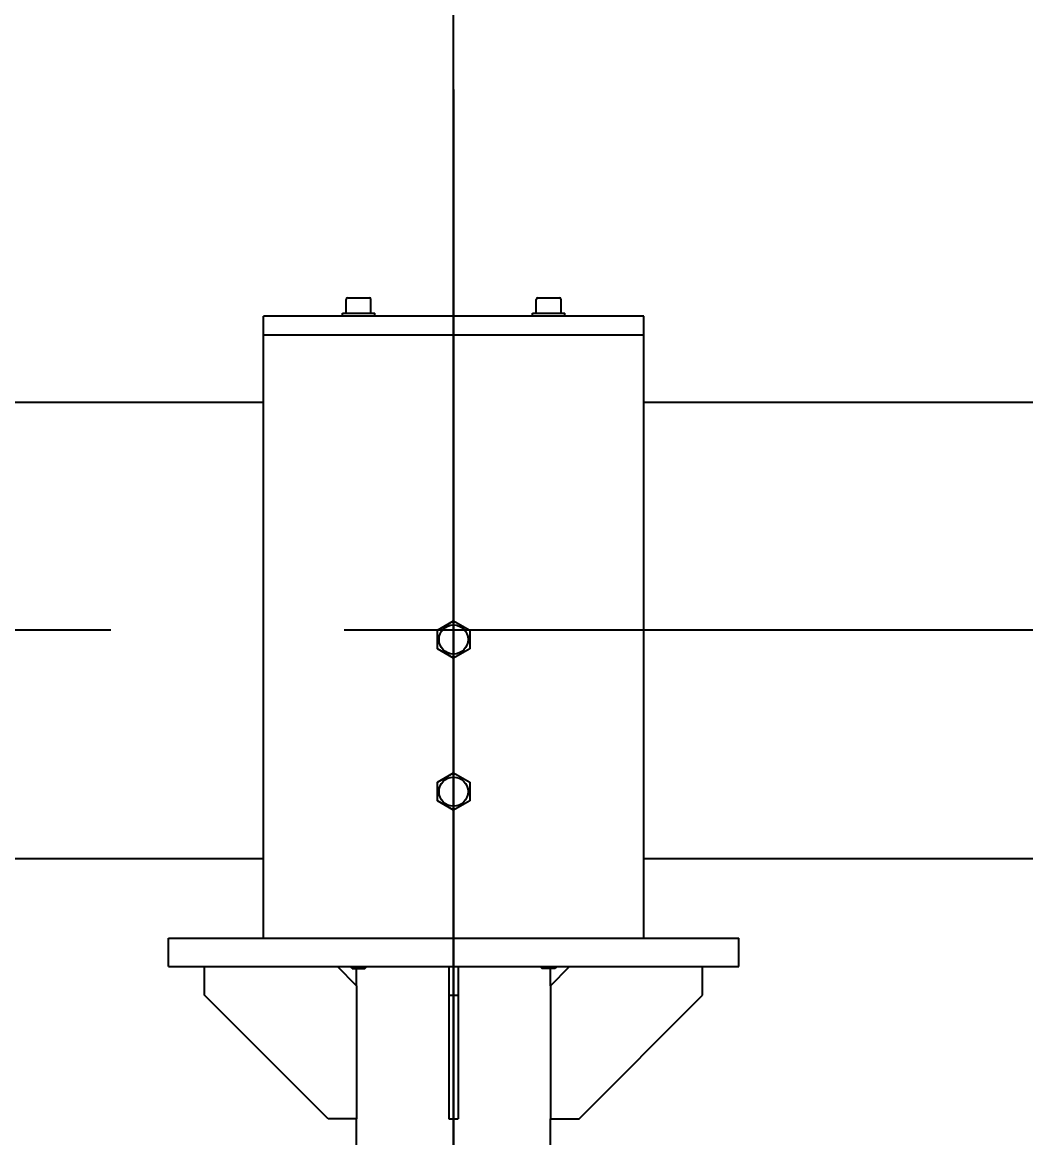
# Model space of a CAD drawing. Header units: millimetres. Extents: x 0 to 1189, y 0 to 841.
# Drawn here: x 123.33 to 144.44, y 688.52 to 711.97 of the extents above; entities that cross this region are included whole.
import ezdxf

# ---------------------------------------------------------------- set-up
doc = ezdxf.new("R2010")
doc.units = ezdxf.units.MM
doc.header["$LTSCALE"] = 65.395
doc.linetypes.add('CENTER', pattern=[0.6, 0.375, -0.075, 0.075, -0.075])
doc.linetypes.add('PHANTOM', pattern=[0.8, 0.45, -0.05, 0.1, -0.05, 0.1, -0.05])
doc.layers.get('0').update_dxf_attribs({"linetype": 'CONTINUOUS'})
for name, color, linetype in [('ALL_AXIS', 7, 'CONTINUOUS'), ('ALL_CHAMFER', 7, 'CONTINUOUS'), ('ALL_DIMENSIONS', 7, 'CONTINUOUS'), ('ALL_ROUND', 7, 'CONTINUOUS'), ('DEFAULT_3', 7, 'PHANTOM')]:
    doc.layers.add(name, color=color, linetype=linetype)
doc.styles.get("Standard").update_dxf_attribs({"font": 'txt', "width": 0.7})
doc.dimstyles.new('DIMSTYLE_1', dxfattribs={"dimtxt": 3.5, "dimasz": 3, "dimexe": 0.18, "dimexo": 0.0625, "dimgap": 0.09, "dimtad": 1, "dimlfac": 25, "dimdsep": 46, "dimtxsty": 'STANDARD', "dimblk": '_FILLED', "dimblk1": '_FILLED', "dimblk2": '_FILLED', "dimcen": 0.09, "dimadec": 0, "dimazin": 0, "dimtp": 1.2, "dimtm": 1.2, "dimtfac": 1, "dimtofl": 0, "dimtmove": 0, "dimatfit": 3, "dimldrblk": '_FILLED', "dimfxl": 1, "dimtolj": 1, "dimarcsym": 0})
doc.dimstyles.new('DIMSTYLE_2', dxfattribs={"dimtxt": 3.5, "dimasz": 3, "dimexe": 0.18, "dimexo": 0.0625, "dimgap": 0.09, "dimtad": 1, "dimlfac": 25, "dimdsep": 46, "dimtxsty": 'STANDARD', "dimblk": '_FILLED', "dimblk1": '_FILLED', "dimblk2": '_FILLED', "dimcen": 0.09, "dimadec": 0, "dimazin": 0, "dimtp": 2, "dimtm": 2, "dimtfac": 1, "dimtofl": 0, "dimtmove": 0, "dimatfit": 3, "dimldrblk": '_FILLED', "dimfxl": 1, "dimtolj": 1, "dimarcsym": 0})
doc.dimstyles.new('DIMSTYLE_3', dxfattribs={"dimtxt": 3.5, "dimasz": 3, "dimexe": 0.18, "dimexo": 0.0625, "dimgap": 0.09, "dimtad": 1, "dimlfac": 25, "dimdsep": 46, "dimtxsty": 'STANDARD', "dimblk": '_FILLED', "dimblk1": '_FILLED', "dimblk2": '_FILLED', "dimcen": 0.09, "dimadec": 0, "dimazin": 0, "dimtp": 0.8, "dimtm": 0.8, "dimtfac": 1, "dimtofl": 0, "dimtmove": 0, "dimatfit": 3, "dimldrblk": '_FILLED', "dimfxl": 1, "dimtolj": 1, "dimarcsym": 0})

# ---------------------------------------------------------------- blocks, each defined once
blk = doc.blocks.new('_FILLED')
at = {"color": 0, "linetype": 'BYBLOCK'}
blk.add_solid([(0, 0), (-1, 0.1667), (-1, -0.1667)], dxfattribs=at)
blk = doc.blocks.new('*D0')
at = {"layer": 'ALL_DIMENSIONS', "color": 2, "linetype": 'CONTINUOUS'}
for p, q in [((101.762, 699.187), (101.762, 703.187)), ((101.762, 703.187), (101.762, 675.187)), ((109.762, 699.187), (99.762, 699.187)), ((101.762, 647.187), (101.762, 675.187)), ((126.402, 651.187), (99.762, 651.187)), ((101.762, 651.187), (101.762, 647.187))]:
    blk.add_line(p, q, dxfattribs=at)
at = {"layer": 'ALL_DIMENSIONS', "color": 2, "linetype": 'CONTINUOUS', "xscale": 3, "yscale": 3, "zscale": 3}
for p, rotation in [((101.762, 699.187), 270), ((101.762, 651.187), 90)]:
    blk.add_blockref('_FILLED', p, dxfattribs=dict(at, rotation=rotation))
blk = doc.blocks.new('*D1')
at = {"layer": 'ALL_DIMENSIONS', "color": 2, "linetype": 'CONTINUOUS'}
for p, q in [((111.762, 705.039), (111.762, 735.427)), ((976.89, 705.039), (976.89, 735.427)), ((111.762, 733.427), (544.326, 733.427)), ((976.89, 733.427), (544.326, 733.427))]:
    blk.add_line(p, q, dxfattribs=at)
at = {"layer": 'ALL_DIMENSIONS', "color": 2, "linetype": 'CONTINUOUS', "xscale": 3, "yscale": 3, "zscale": 3, "rotation": 180}
blk.add_blockref('_FILLED', (111.762, 733.427), dxfattribs=at)
at = {"layer": 'ALL_DIMENSIONS', "color": 2, "linetype": 'CONTINUOUS', "xscale": 3, "yscale": 3, "zscale": 3}
blk.add_blockref('_FILLED', (976.89, 733.427), dxfattribs=at)
blk = doc.blocks.new('*D2')
at = {"layer": 'ALL_DIMENSIONS', "color": 2, "linetype": 'CONTINUOUS'}
for p, q in [((111.762, 705.039), (111.762, 720.427)), ((132.402, 666.841), (132.402, 720.427)), ((111.762, 718.427), (107.762, 718.427)), ((107.762, 718.427), (122.082, 718.427)), ((144.119, 718.427), (122.082, 718.427)), ((132.402, 718.427), (144.119, 718.427))]:
    blk.add_line(p, q, dxfattribs=at)
at = {"layer": 'ALL_DIMENSIONS', "color": 2, "linetype": 'CONTINUOUS', "xscale": 3, "yscale": 3, "zscale": 3}
blk.add_blockref('_FILLED', (111.762, 718.427), dxfattribs=at)
at = {"layer": 'ALL_DIMENSIONS', "color": 2, "linetype": 'CONTINUOUS', "xscale": 3, "yscale": 3, "zscale": 3, "rotation": 180}
blk.add_blockref('_FILLED', (132.402, 718.427), dxfattribs=at)
blk = doc.blocks.new('*D3')
at = {"layer": 'ALL_DIMENSIONS', "color": 2, "linetype": 'CONTINUOUS'}
for p, q in [((132.402, 666.841), (132.402, 725.427)), ((292.402, 694.115), (292.402, 725.427)), ((132.402, 723.427), (212.402, 723.427)), ((292.402, 723.427), (212.402, 723.427))]:
    blk.add_line(p, q, dxfattribs=at)
at = {"layer": 'ALL_DIMENSIONS', "color": 2, "linetype": 'CONTINUOUS', "xscale": 3, "yscale": 3, "zscale": 3, "rotation": 180}
blk.add_blockref('_FILLED', (132.402, 723.427), dxfattribs=at)
at = {"layer": 'ALL_DIMENSIONS', "color": 2, "linetype": 'CONTINUOUS', "xscale": 3, "yscale": 3, "zscale": 3}
blk.add_blockref('_FILLED', (292.402, 723.427), dxfattribs=at)
blk = doc.blocks.new('*D4')
at = {"layer": 'ALL_DIMENSIONS', "color": 2, "linetype": 'CONTINUOUS'}
for p, q in [((132.402, 666.841), (132.402, 730.427)), ((452.402, 694.115), (452.402, 730.427)), ((132.402, 728.427), (292.402, 728.427)), ((452.402, 728.427), (292.402, 728.427))]:
    blk.add_line(p, q, dxfattribs=at)
at = {"layer": 'ALL_DIMENSIONS', "color": 2, "linetype": 'CONTINUOUS', "xscale": 3, "yscale": 3, "zscale": 3, "rotation": 180}
blk.add_blockref('_FILLED', (132.402, 728.427), dxfattribs=at)
at = {"layer": 'ALL_DIMENSIONS', "color": 2, "linetype": 'CONTINUOUS', "xscale": 3, "yscale": 3, "zscale": 3}
blk.add_blockref('_FILLED', (452.402, 728.427), dxfattribs=at)

msp = doc.modelspace()

# ---------------------------------------------------------------- linework, layer by layer
at = {"color": 7, "linetype": 'CONTINUOUS'}
for p, q in [((128.40175857, 692.71512965), (128.40175857, 705.79512965)), ((136.40175857, 705.79512965), (128.40175857, 705.79512965)), ((136.40175857, 692.71512965), (136.40175857, 705.79512965)), ((136.40175857, 705.39512965), (128.40175857, 705.39512965)), ((120.29582905, 703.98712965), (128.40175857, 703.98712965)), ((136.40175857, 703.98712965), (150.50768809, 703.98712965)), ((132.06175857, 699.19142874), (132.40175857, 699.38772784)), ((132.06175857, 698.79883056), (132.06175857, 699.19142874)), ((132.40175857, 699.38772784), (132.74175857, 699.19142874)), ((132.74175857, 699.19142874), (132.74175857, 698.79883056)), ((132.40175857, 698.60253147), (132.06175857, 698.79883056)), ((132.74175857, 698.79883056), (132.40175857, 698.60253147)), ((132.06175857, 695.99142874), (132.40175857, 696.18772784)), ((132.40175857, 696.18772784), (132.74175857, 695.99142874)), ((132.06175857, 695.59883056), (132.06175857, 695.99142874)), ((132.74175857, 695.99142874), (132.74175857, 695.59883056)), ((132.40175857, 695.40253147), (132.06175857, 695.59883056)), ((132.74175857, 695.59883056), (132.40175857, 695.40253147)), ((126.40175857, 692.11512965), (126.40175857, 692.71512965)), ((126.40175857, 692.71512965), (138.40175857, 692.71512965)), ((138.40175857, 692.11512965), (138.40175857, 692.71512965)), ((126.40175857, 692.11512965), (138.40175857, 692.11512965)), ((127.16175857, 691.51512965), (127.16175857, 692.11512965)), ((130.36175857, 691.71512965), (129.96175857, 692.11512965)), ((130.53775857, 692.07512965), (130.26575857, 692.07512965)), ((132.30175857, 692.11512965), (132.30175857, 688.91512965)), ((132.50175857, 692.11512965), (132.50175857, 688.91512965)), ((134.53775857, 692.07512965), (134.26575857, 692.07512965)), ((134.44175857, 691.71512965), (134.84175857, 692.11512965)), ((137.64175857, 691.51512965), (137.64175857, 692.11512965)), ((130.36175857, 691.71512965), (130.36175857, 688.91512965)), ((134.44175857, 691.71512965), (134.44175857, 688.91512965)), ((129.76175857, 688.91512965), (127.16175857, 691.51512965)), ((132.30175857, 691.51512965), (132.50175857, 691.51512965)), ((135.04175857, 688.91512965), (137.64175857, 691.51512965)), ((130.36175857, 688.91512965), (129.76175857, 688.91512965)), ((132.30175857, 688.91512965), (132.50175857, 688.91512965)), ((134.44175857, 688.91512965), (135.04175857, 688.91512965))]:
    msp.add_line(p, q, dxfattribs=at)
at = {"layer": 'ALL_AXIS', "color": 7, "linetype": 'CENTER'}
for p, q in [((132.40175857, 710.56073514), (132.40175857, 650.26712965)), ((978.59743447, 699.18712965), (109.76175857, 699.18712965))]:
    msp.add_line(p, q, dxfattribs=at)
at = {"layer": 'ALL_AXIS', "color": 7, "linetype": 'CONTINUOUS'}
for p, q in [((130.14175857, 705.85912965), (130.14175857, 706.14712965)), ((130.17375857, 706.17912965), (130.62975236, 706.17912965)), ((130.66175857, 705.85912965), (130.66175857, 706.14712965)), ((134.14175857, 705.85912965), (134.14175857, 706.14712965)), ((134.17375857, 706.17912965), (134.62975236, 706.17912965)), ((134.66175857, 705.85912965), (134.66175857, 706.14712965)), ((130.06175857, 705.79512965), (130.06175857, 705.85912965)), ((130.06175909, 705.85912965), (130.74175806, 705.85912965)), ((130.74175857, 705.79512965), (130.74175857, 705.85912965)), ((134.06175857, 705.79512965), (134.06175857, 705.85912965)), ((134.06175909, 705.85912965), (134.74175806, 705.85912965)), ((134.74175857, 705.79512965), (134.74175857, 705.85912965)), ((130.36175857, 691.71512965), (130.36175857, 692.07512965)), ((134.44175857, 691.71512965), (134.44175857, 692.07512965)), ((130.36175857, 655.46712965), (130.36175857, 688.91512965)), ((134.44175857, 655.46712965), (134.44175857, 688.91512965))]:
    msp.add_line(p, q, dxfattribs=at)
for centre in [(132.40175857, 698.99512965), (132.40175857, 695.79512965)]:
    msp.add_circle(centre, 0.306, dxfattribs=at)
for centre, start, end in [((130.17375857, 706.14712965), 90, 180), ((130.62975857, 706.14712965), 0, 90), ((134.17375857, 706.14712965), 90, 180), ((134.62975857, 706.14712965), 0, 90)]:
    msp.add_arc(centre, 0.032, start, end, dxfattribs=at)
at = {"layer": 'ALL_CHAMFER', "color": 7, "linetype": 'CONTINUOUS'}
for p, q in [((130.26575857, 692.07512965), (130.22575857, 692.11512965)), ((130.26576939, 692.07512965), (130.53774776, 692.07512965)), ((130.53775857, 692.07512965), (130.57775857, 692.11512965)), ((134.22575857, 692.11512965), (134.26575857, 692.07512965)), ((134.53775857, 692.07512965), (134.26575857, 692.07512965)), ((134.57775857, 692.11512965), (134.53775857, 692.07512965))]:
    msp.add_line(p, q, dxfattribs=at)
at = {"layer": 'ALL_ROUND', "color": 7, "linetype": 'CONTINUOUS'}
for p, q in [((120.29582905, 703.98712965), (128.40175857, 703.98712965)), ((136.40175857, 703.98712965), (150.50768809, 703.98712965)), ((118.48706554, 694.38712965), (128.40175857, 694.38712965)), ((136.40175857, 694.38712965), (178.3132141, 694.38712965))]:
    msp.add_line(p, q, dxfattribs=at)
at = {"layer": 'DEFAULT_3', "color": 2, "linetype": 'PHANTOM'}
msp.add_line((132.40175857, 649.80075309), (132.40175857, 717.66220026), dxfattribs=at)

# ---------------------------------------------------------------- dimensions: what is measured, and where the dimension line sits
at = {"layer": 'ALL_DIMENSIONS', "color": 2, "linetype": 'CONTINUOUS'}
for base, p1, p2, picture, middle in [((976.88962893, 733.42712965), (111.76175857, 705.03912965), (976.88962893, 705.03912965), '*D1', (527.64980084, 734.30212965)), ((452.40175857, 728.42712965), (132.40175857, 666.84053102), (452.40175857, 694.11512965), '*D4', (287.50175857, 729.30212965)), ((292.40175857, 723.42712965), (132.40175857, 666.84053102), (292.40175857, 694.11512965), '*D3', (207.50175857, 724.30212965))]:
    dim = msp.add_linear_dim(base=base, p1=p1, p2=p2, dimstyle='DIMSTYLE_2', dxfattribs=at)
    dim.commit()
    dim.dimension.update_dxf_attribs({"geometry": picture, "text_midpoint": middle, "dimtype": 160})
for base, p1, p2, angle, dimstyle, picture, middle in [((111.76175857, 718.42712965), (132.40175857, 666.84053102), (111.76175857, 705.03912965), 180, 'DIMSTYLE_3', '*D2', (136.76875175, 719.30212965)), ((101.76175857, 651.18712965), (109.76175857, 699.18712965), (126.40175857, 651.18712965), 270, 'DIMSTYLE_1', '*D0', (100.88675857, 670.28712965))]:
    dim = msp.add_linear_dim(base=base, p1=p1, p2=p2, angle=angle, dimstyle=dimstyle, dxfattribs=at)
    dim.commit()
    dim.dimension.update_dxf_attribs({"geometry": picture, "text_midpoint": middle, "dimtype": 160})

doc.saveas('drawing.dxf')
